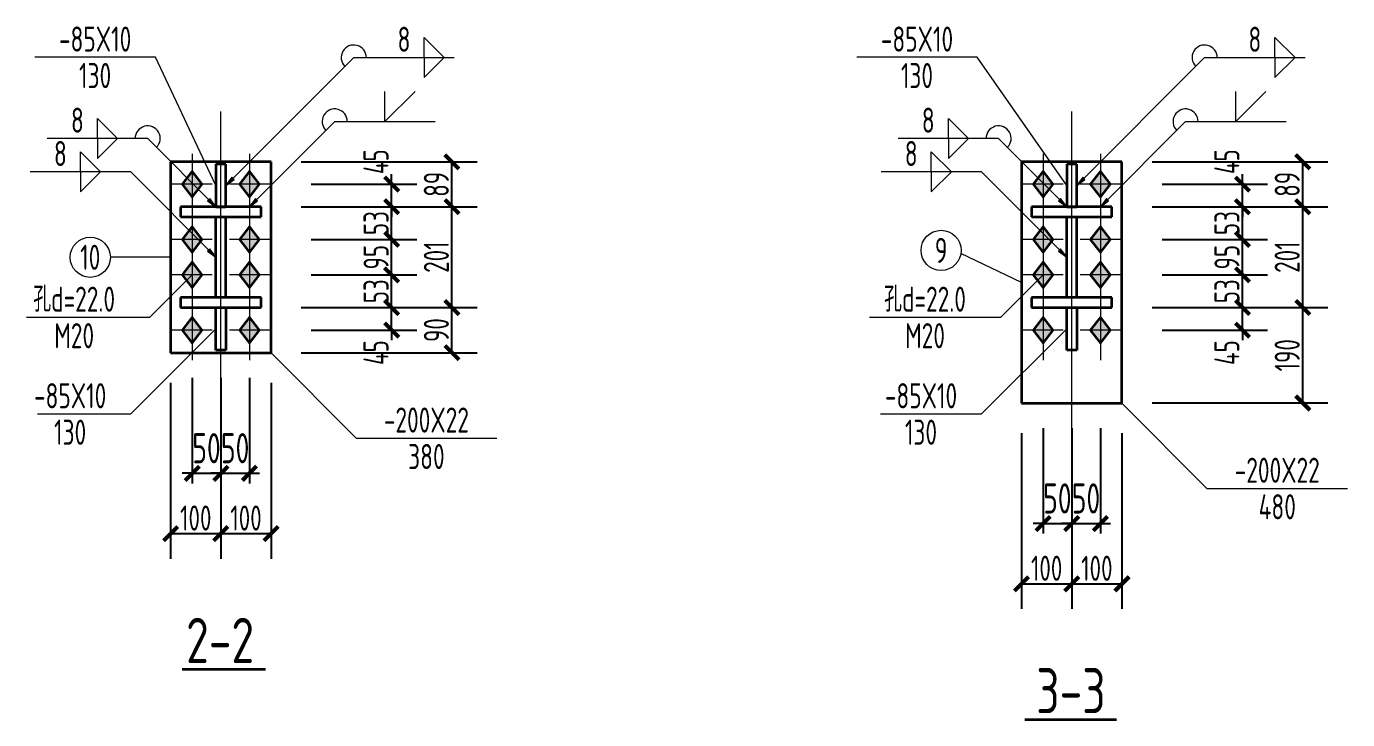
# Model space of a CAD drawing. Extents: x -544850 to 241437, y -10347 to 32059.
# Drawn here: x 116913 to 130065, y 1872 to 8769 of the extents above; entities that cross this region are included whole.
import ezdxf
from ezdxf.enums import TextEntityAlignment as Align

# ---------------------------------------------------------------- set-up
doc = ezdxf.new("R2010")
doc.units = 0
doc.header["$LTSCALE"] = 1000
doc.linetypes.add('线型6', pattern=[8.75, 5, -1.25, 1.25, -1.25])
doc.layers.get('0').update_dxf_attribs({"linetype": 'CONTINUOUS'})
doc.layers.get('Defpoints').update_dxf_attribs({"linetype": 'CONTINUOUS'})
for name, color, linetype, lineweight in [('10', 7, 'CONTINUOUS', 35), ('20', 2, 'CONTINUOUS', 35), ('尺寸标注', 9, 'CONTINUOUS', 18), ('焊缝标注', 9, 'CONTINUOUS', 18), ('编号标注', 9, 'CONTINUOUS', 18), ('螺栓孔标注', 9, 'CONTINUOUS', 18), ('钢板标注', 9, 'CONTINUOUS', 18)]:
    doc.layers.add(name, color=color, linetype=linetype, lineweight=lineweight)
doc.layers.add('DIM', color=3, linetype='CONTINUOUS')
doc.styles.add('PkpmHz', font='Pkpmeng', dxfattribs={"width": 0.7, "bigfont": 'hztxt'})
doc.styles.add('TSSD_Dimension', font='tssdeng.shx', dxfattribs={"width": 0.7, "bigfont": 'hztxt.shx'})
doc.dimstyles.new('Pkpm_1.00', dxfattribs={"dimtxt": 250, "dimasz": 100, "dimexe": 250, "dimexo": 0.0625, "dimgap": 30, "dimtad": 1, "dimdec": 0, "dimrnd": 5, "dimzin": 0, "dimdsep": 46, "dimtxsty": 'PkpmHz', "dimblk1": 'ARCHTICK', "dimblk2": 'ARCHTICK', "dimsah": 1, "dimcen": 0.09, "dimadec": 0, "dimazin": 0, "dimtfac": 1, "dimtdec": 0, "dimtmove": 2, "dimatfit": 1, "dimldrblk": 'ARCHTICK', "dimfxl": 0, "dimtolj": 1, "dimtzin": 0, "dimarcsym": 0})
doc.dimstyles.new('TSSD_50_100', dxfattribs={"dimtxt": 300, "dimasz": 100, "dimexe": 100, "dimexo": 250, "dimgap": 100, "dimtad": 1, "dimdec": 0, "dimlfac": 0.5, "dimzin": 0, "dimdsep": 46, "dimtxsty": 'TSSD_Dimension', "dimblk": 'ARCHTICK', "dimcen": 0, "dimdle": 100, "dimclrt": 7, "dimadec": 0, "dimazin": 0, "dimtfac": 1, "dimtdec": 0, "dimtix": 1, "dimtmove": 2, "dimatfit": 3, "dimldrblk": 'ARCHTICK', "dimfxl": 0, "dimtolj": 1, "dimtzin": 0, "dimarcsym": 0})

# ---------------------------------------------------------------- blocks, each defined once
blk = doc.blocks.new('_ArchTick')
at = {"color": 0, "linetype": 'ByBlock', "const_width": 0.4}
blk.add_lwpolyline([(-0.71, -0.71), (0.71, 0.71)], dxfattribs=at)
blk = doc.blocks.new('*D113')
at = {"layer": 'Defpoints', "color": 0, "linetype": 'Continuous', "transparency": 16777216}
for p in [(119349, 7200), (120549, 7200), (119349, 6975)]:
    blk.add_point(p, dxfattribs=at)
at = {"layer": '尺寸标注', "color": 0, "linetype": 'Continuous', "lineweight": -2, "transparency": 16777216}
for p, q in [((120549, 7200), (120549, 7300)), ((119749, 7200), (120799, 7200)), ((120549, 6975), (120549, 7200)), ((119749, 6975), (120799, 6975)), ((120549, 6975), (120549, 6875))]:
    blk.add_line(p, q, dxfattribs=at)
at = {"layer": '尺寸标注', "color": 0, "linetype": 'Continuous', "lineweight": -2, "transparency": 16777216, "xscale": 100, "yscale": 100, "zscale": 100}
for p, rotation in [((120549, 7200), 270), ((120549, 6975), 90)]:
    blk.add_blockref('_ArchTick', p, dxfattribs=dict(at, rotation=rotation))
at = {"layer": '尺寸标注', "color": 0, "linetype": 'Continuous', "transparency": 16777216, "insert": (120393, 7423), "char_height": 250, "attachment_point": 5, "rotation": 90, "style": 'PkpmHz'}
blk.add_mtext('\\A1;45', dxfattribs=at)
blk = doc.blocks.new('*D114')
at = {"layer": 'Defpoints', "color": 0, "linetype": 'Continuous', "transparency": 16777216}
for p in [(119349, 6975), (120549, 6975), (119349, 6650)]:
    blk.add_point(p, dxfattribs=at)
at = {"layer": '尺寸标注', "color": 0, "linetype": 'Continuous', "lineweight": -2, "transparency": 16777216}
for p, q in [((119749, 6975), (120799, 6975)), ((120549, 6650), (120549, 6975)), ((119749, 6650), (120799, 6650))]:
    blk.add_line(p, q, dxfattribs=at)
at = {"layer": '尺寸标注', "color": 0, "linetype": 'Continuous', "lineweight": -2, "transparency": 16777216, "xscale": 100, "yscale": 100, "zscale": 100}
for p, rotation in [((120549, 6975), 90), ((120549, 6650), 270)]:
    blk.add_blockref('_ArchTick', p, dxfattribs=dict(at, rotation=rotation))
at = {"layer": '尺寸标注', "color": 0, "linetype": 'Continuous', "transparency": 16777216, "insert": (120394, 6812), "char_height": 250, "attachment_point": 5, "rotation": 90, "style": 'PkpmHz'}
blk.add_mtext('\\A1;53', dxfattribs=at)
blk = doc.blocks.new('*D115')
at = {"layer": 'Defpoints', "color": 0, "linetype": 'Continuous', "transparency": 16777216}
for p in [(119349, 5972), (120549, 5972), (119349, 5747)]:
    blk.add_point(p, dxfattribs=at)
at = {"layer": '尺寸标注', "color": 0, "linetype": 'Continuous', "lineweight": -2, "transparency": 16777216}
for p, q in [((120549, 5972), (120549, 6072)), ((119749, 5972), (120799, 5972)), ((120549, 5747), (120549, 5972)), ((119749, 5747), (120799, 5747)), ((120549, 5747), (120549, 5647))]:
    blk.add_line(p, q, dxfattribs=at)
at = {"layer": '尺寸标注', "color": 0, "linetype": 'Continuous', "lineweight": -2, "transparency": 16777216, "xscale": 100, "yscale": 100, "zscale": 100}
for p, rotation in [((120549, 5972), 270), ((120549, 5747), 90)]:
    blk.add_blockref('_ArchTick', p, dxfattribs=dict(at, rotation=rotation))
at = {"layer": '尺寸标注', "color": 0, "linetype": 'Continuous', "transparency": 16777216, "insert": (120393, 5523), "char_height": 250, "attachment_point": 5, "rotation": 90, "style": 'PkpmHz'}
blk.add_mtext('\\A1;45', dxfattribs=at)
blk = doc.blocks.new('*D116')
at = {"layer": 'Defpoints', "color": 0, "linetype": 'Continuous', "transparency": 16777216}
for p in [(119349, 6297), (120549, 6297), (119349, 5972)]:
    blk.add_point(p, dxfattribs=at)
at = {"layer": '尺寸标注', "color": 0, "linetype": 'Continuous', "lineweight": -2, "transparency": 16777216}
for p, q in [((119749, 6297), (120799, 6297)), ((120549, 5972), (120549, 6297)), ((119749, 5972), (120799, 5972))]:
    blk.add_line(p, q, dxfattribs=at)
at = {"layer": '尺寸标注', "color": 0, "linetype": 'Continuous', "lineweight": -2, "transparency": 16777216, "xscale": 100, "yscale": 100, "zscale": 100}
for p, rotation in [((120549, 6297), 90), ((120549, 5972), 270)]:
    blk.add_blockref('_ArchTick', p, dxfattribs=dict(at, rotation=rotation))
at = {"layer": '尺寸标注', "color": 0, "linetype": 'Continuous', "transparency": 16777216, "insert": (120394, 6134), "char_height": 250, "attachment_point": 5, "rotation": 90, "style": 'PkpmHz'}
blk.add_mtext('\\A1;53', dxfattribs=at)
blk = doc.blocks.new('*D117')
at = {"layer": 'Defpoints', "color": 0, "linetype": 'Continuous', "transparency": 16777216}
for p in [(119349, 6650), (120549, 6650), (119349, 6297)]:
    blk.add_point(p, dxfattribs=at)
at = {"layer": '尺寸标注', "color": 0, "linetype": 'Continuous', "lineweight": -2, "transparency": 16777216}
for p, q in [((119749, 6650), (120799, 6650)), ((120549, 6297), (120549, 6650)), ((119749, 6297), (120799, 6297))]:
    blk.add_line(p, q, dxfattribs=at)
at = {"layer": '尺寸标注', "color": 0, "linetype": 'Continuous', "lineweight": -2, "transparency": 16777216, "xscale": 100, "yscale": 100, "zscale": 100}
for p, rotation in [((120549, 6650), 90), ((120549, 6297), 270)]:
    blk.add_blockref('_ArchTick', p, dxfattribs=dict(at, rotation=rotation))
at = {"layer": '尺寸标注', "color": 0, "linetype": 'Continuous', "transparency": 16777216, "insert": (120394, 6473), "char_height": 250, "attachment_point": 5, "rotation": 90, "style": 'PkpmHz'}
blk.add_mtext('\\A1;95', dxfattribs=at)
blk = doc.blocks.new('*D118')
at = {"layer": 'Defpoints', "color": 0, "transparency": 16777216}
for p in [(118564, 5522), (118849, 5522), (118849, 4322)]:
    blk.add_point(p, dxfattribs=at)
at = {"layer": 'DIM', "color": 0, "lineweight": -2, "transparency": 16777216}
for p, q in [((118564, 5272), (118564, 4222)), ((118849, 5272), (118849, 4222)), ((118564, 4322), (118464, 4322)), ((118564, 4322), (118849, 4322)), ((118849, 4322), (118949, 4322))]:
    blk.add_line(p, q, dxfattribs=at)
at = {"layer": 'DIM', "color": 0, "lineweight": -2, "transparency": 16777216, "xscale": 100, "yscale": 100, "zscale": 100}
blk.add_blockref('_ArchTick', (118564, 4322), dxfattribs=at)
at = {"layer": 'DIM', "color": 0, "lineweight": -2, "transparency": 16777216, "xscale": 100, "yscale": 100, "zscale": 100, "rotation": 180}
blk.add_blockref('_ArchTick', (118849, 4322), dxfattribs=at)
at = {"layer": 'DIM', "color": 7, "transparency": 16777216, "insert": (118706, 4572), "char_height": 300, "attachment_point": 5, "style": 'TSSD_Dimension'}
blk.add_mtext('\\A1;50', dxfattribs=at)
blk = doc.blocks.new('*D119')
at = {"layer": 'Defpoints', "color": 0, "transparency": 16777216}
for p in [(118849, 5522), (119134, 5522), (119134, 4322)]:
    blk.add_point(p, dxfattribs=at)
at = {"layer": 'DIM', "color": 0, "lineweight": -2, "transparency": 16777216}
for p, q in [((118849, 5272), (118849, 4222)), ((119134, 5272), (119134, 4222)), ((118849, 4322), (118749, 4322)), ((118849, 4322), (119134, 4322)), ((119134, 4322), (119234, 4322))]:
    blk.add_line(p, q, dxfattribs=at)
at = {"layer": 'DIM', "color": 0, "lineweight": -2, "transparency": 16777216, "xscale": 100, "yscale": 100, "zscale": 100}
blk.add_blockref('_ArchTick', (118849, 4322), dxfattribs=at)
at = {"layer": 'DIM', "color": 0, "lineweight": -2, "transparency": 16777216, "xscale": 100, "yscale": 100, "zscale": 100, "rotation": 180}
blk.add_blockref('_ArchTick', (119134, 4322), dxfattribs=at)
at = {"layer": 'DIM', "color": 7, "transparency": 16777216, "insert": (118991, 4572), "char_height": 300, "attachment_point": 5, "style": 'TSSD_Dimension'}
blk.add_mtext('\\A1;50', dxfattribs=at)
blk = doc.blocks.new('*D120')
at = {"layer": 'Defpoints', "color": 0, "linetype": 'Continuous', "transparency": 16777216}
for p in [(118349, 5522), (118849, 5522), (118849, 3722)]:
    blk.add_point(p, dxfattribs=at)
at = {"layer": '尺寸标注', "color": 0, "linetype": 'Continuous', "lineweight": -2, "transparency": 16777216}
for p, q in [((118349, 5222), (118349, 3472)), ((118849, 5222), (118849, 3472)), ((118349, 3722), (118849, 3722))]:
    blk.add_line(p, q, dxfattribs=at)
at = {"layer": '尺寸标注', "color": 0, "linetype": 'Continuous', "lineweight": -2, "transparency": 16777216, "xscale": 100, "yscale": 100, "zscale": 100, "rotation": 180}
blk.add_blockref('_ArchTick', (118349, 3722), dxfattribs=at)
at = {"layer": '尺寸标注', "color": 0, "linetype": 'Continuous', "lineweight": -2, "transparency": 16777216, "xscale": 100, "yscale": 100, "zscale": 100}
blk.add_blockref('_ArchTick', (118849, 3722), dxfattribs=at)
at = {"layer": '尺寸标注', "color": 0, "linetype": 'Continuous', "transparency": 16777216, "insert": (118599, 3877), "char_height": 250, "attachment_point": 5, "style": 'PkpmHz'}
blk.add_mtext('\\A1;100', dxfattribs=at)
blk = doc.blocks.new('*D121')
at = {"layer": 'Defpoints', "color": 0, "linetype": 'Continuous', "transparency": 16777216}
for p in [(118849, 5522), (119349, 5522), (119349, 3722)]:
    blk.add_point(p, dxfattribs=at)
at = {"layer": '尺寸标注', "color": 0, "linetype": 'Continuous', "lineweight": -2, "transparency": 16777216}
for p, q in [((118849, 5222), (118849, 3472)), ((119349, 5222), (119349, 3472)), ((118849, 3722), (119349, 3722))]:
    blk.add_line(p, q, dxfattribs=at)
at = {"layer": '尺寸标注', "color": 0, "linetype": 'Continuous', "lineweight": -2, "transparency": 16777216, "xscale": 100, "yscale": 100, "zscale": 100, "rotation": 180}
blk.add_blockref('_ArchTick', (118849, 3722), dxfattribs=at)
at = {"layer": '尺寸标注', "color": 0, "linetype": 'Continuous', "lineweight": -2, "transparency": 16777216, "xscale": 100, "yscale": 100, "zscale": 100}
blk.add_blockref('_ArchTick', (119349, 3722), dxfattribs=at)
at = {"layer": '尺寸标注', "color": 0, "linetype": 'Continuous', "transparency": 16777216, "insert": (119099, 3877), "char_height": 250, "attachment_point": 5, "style": 'PkpmHz'}
blk.add_mtext('\\A1;100', dxfattribs=at)
blk = doc.blocks.new('*D122')
at = {"layer": 'Defpoints', "color": 0, "linetype": 'Continuous', "transparency": 16777216}
for p in [(119349, 5972), (121149, 5972), (119349, 5522)]:
    blk.add_point(p, dxfattribs=at)
at = {"layer": '尺寸标注', "color": 0, "linetype": 'Continuous', "lineweight": -2, "transparency": 16777216}
for p, q in [((119649, 5972), (121399, 5972)), ((121149, 5522), (121149, 5972)), ((119649, 5522), (121399, 5522))]:
    blk.add_line(p, q, dxfattribs=at)
at = {"layer": '尺寸标注', "color": 0, "linetype": 'Continuous', "lineweight": -2, "transparency": 16777216, "xscale": 100, "yscale": 100, "zscale": 100}
for p, rotation in [((121149, 5972), 90), ((121149, 5522), 270)]:
    blk.add_blockref('_ArchTick', p, dxfattribs=dict(at, rotation=rotation))
at = {"layer": '尺寸标注', "color": 0, "linetype": 'Continuous', "transparency": 16777216, "insert": (120994, 5747), "char_height": 250, "attachment_point": 5, "rotation": 90, "style": 'PkpmHz'}
blk.add_mtext('\\A1;90', dxfattribs=at)
blk = doc.blocks.new('*D123')
at = {"layer": 'Defpoints', "color": 0, "linetype": 'Continuous', "transparency": 16777216}
for p in [(119349, 6975), (121149, 6975), (119349, 5972)]:
    blk.add_point(p, dxfattribs=at)
at = {"layer": '尺寸标注', "color": 0, "linetype": 'Continuous', "lineweight": -2, "transparency": 16777216}
for p, q in [((119649, 6975), (121399, 6975)), ((121149, 5972), (121149, 6975)), ((119649, 5972), (121399, 5972))]:
    blk.add_line(p, q, dxfattribs=at)
at = {"layer": '尺寸标注', "color": 0, "linetype": 'Continuous', "lineweight": -2, "transparency": 16777216, "xscale": 100, "yscale": 100, "zscale": 100}
for p, rotation in [((121149, 6975), 90), ((121149, 5972), 270)]:
    blk.add_blockref('_ArchTick', p, dxfattribs=dict(at, rotation=rotation))
at = {"layer": '尺寸标注', "color": 0, "linetype": 'Continuous', "transparency": 16777216, "insert": (120994, 6473), "char_height": 250, "attachment_point": 5, "rotation": 90, "style": 'PkpmHz'}
blk.add_mtext('\\A1;201', dxfattribs=at)
blk = doc.blocks.new('*D124')
at = {"layer": 'Defpoints', "color": 0, "linetype": 'Continuous', "transparency": 16777216}
for p in [(119349, 7422), (121149, 7422), (119349, 6975)]:
    blk.add_point(p, dxfattribs=at)
at = {"layer": '尺寸标注', "color": 0, "linetype": 'Continuous', "lineweight": -2, "transparency": 16777216}
for p, q in [((119649, 7422), (121399, 7422)), ((121149, 6975), (121149, 7422)), ((119649, 6975), (121399, 6975))]:
    blk.add_line(p, q, dxfattribs=at)
at = {"layer": '尺寸标注', "color": 0, "linetype": 'Continuous', "lineweight": -2, "transparency": 16777216, "xscale": 100, "yscale": 100, "zscale": 100}
for p, rotation in [((121149, 7422), 90), ((121149, 6975), 270)]:
    blk.add_blockref('_ArchTick', p, dxfattribs=dict(at, rotation=rotation))
at = {"layer": '尺寸标注', "color": 0, "linetype": 'Continuous', "transparency": 16777216, "insert": (120994, 7198), "char_height": 250, "attachment_point": 5, "rotation": 90, "style": 'PkpmHz'}
blk.add_mtext('\\A1;89', dxfattribs=at)
blk = doc.blocks.new('*D125')
at = {"layer": 'Defpoints', "color": 0, "linetype": 'Continuous', "transparency": 16777216}
for p in [(127819, 7200), (129019, 7200), (127819, 6975)]:
    blk.add_point(p, dxfattribs=at)
at = {"layer": '尺寸标注', "color": 0, "linetype": 'Continuous', "lineweight": -2, "transparency": 16777216}
for p, q in [((129019, 7200), (129019, 7300)), ((128219, 7200), (129269, 7200)), ((129019, 6975), (129019, 7200)), ((128219, 6975), (129269, 6975)), ((129019, 6975), (129019, 6875))]:
    blk.add_line(p, q, dxfattribs=at)
at = {"layer": '尺寸标注', "color": 0, "linetype": 'Continuous', "lineweight": -2, "transparency": 16777216, "xscale": 100, "yscale": 100, "zscale": 100}
for p, rotation in [((129019, 7200), 270), ((129019, 6975), 90)]:
    blk.add_blockref('_ArchTick', p, dxfattribs=dict(at, rotation=rotation))
at = {"layer": '尺寸标注', "color": 0, "linetype": 'Continuous', "transparency": 16777216, "insert": (128863, 7423), "char_height": 250, "attachment_point": 5, "rotation": 90, "style": 'PkpmHz'}
blk.add_mtext('\\A1;45', dxfattribs=at)
blk = doc.blocks.new('*D126')
at = {"layer": 'Defpoints', "color": 0, "linetype": 'Continuous', "transparency": 16777216}
for p in [(127819, 6975), (129019, 6975), (127819, 6650)]:
    blk.add_point(p, dxfattribs=at)
at = {"layer": '尺寸标注', "color": 0, "linetype": 'Continuous', "lineweight": -2, "transparency": 16777216}
for p, q in [((128219, 6975), (129269, 6975)), ((129019, 6650), (129019, 6975)), ((128219, 6650), (129269, 6650))]:
    blk.add_line(p, q, dxfattribs=at)
at = {"layer": '尺寸标注', "color": 0, "linetype": 'Continuous', "lineweight": -2, "transparency": 16777216, "xscale": 100, "yscale": 100, "zscale": 100}
for p, rotation in [((129019, 6975), 90), ((129019, 6650), 270)]:
    blk.add_blockref('_ArchTick', p, dxfattribs=dict(at, rotation=rotation))
at = {"layer": '尺寸标注', "color": 0, "linetype": 'Continuous', "transparency": 16777216, "insert": (128864, 6812), "char_height": 250, "attachment_point": 5, "rotation": 90, "style": 'PkpmHz'}
blk.add_mtext('\\A1;53', dxfattribs=at)
blk = doc.blocks.new('*D127')
at = {"layer": 'Defpoints', "color": 0, "linetype": 'Continuous', "transparency": 16777216}
for p in [(127819, 5972), (129019, 5972), (127819, 5747)]:
    blk.add_point(p, dxfattribs=at)
at = {"layer": '尺寸标注', "color": 0, "linetype": 'Continuous', "lineweight": -2, "transparency": 16777216}
for p, q in [((129019, 5972), (129019, 6072)), ((128219, 5972), (129269, 5972)), ((129019, 5747), (129019, 5972)), ((128219, 5747), (129269, 5747)), ((129019, 5747), (129019, 5647))]:
    blk.add_line(p, q, dxfattribs=at)
at = {"layer": '尺寸标注', "color": 0, "linetype": 'Continuous', "lineweight": -2, "transparency": 16777216, "xscale": 100, "yscale": 100, "zscale": 100}
for p, rotation in [((129019, 5972), 270), ((129019, 5747), 90)]:
    blk.add_blockref('_ArchTick', p, dxfattribs=dict(at, rotation=rotation))
at = {"layer": '尺寸标注', "color": 0, "linetype": 'Continuous', "transparency": 16777216, "insert": (128863, 5523), "char_height": 250, "attachment_point": 5, "rotation": 90, "style": 'PkpmHz'}
blk.add_mtext('\\A1;45', dxfattribs=at)
blk = doc.blocks.new('*D128')
at = {"layer": 'Defpoints', "color": 0, "linetype": 'Continuous', "transparency": 16777216}
for p in [(127819, 6297), (129019, 6297), (127819, 5972)]:
    blk.add_point(p, dxfattribs=at)
at = {"layer": '尺寸标注', "color": 0, "linetype": 'Continuous', "lineweight": -2, "transparency": 16777216}
for p, q in [((128219, 6297), (129269, 6297)), ((129019, 5972), (129019, 6297)), ((128219, 5972), (129269, 5972))]:
    blk.add_line(p, q, dxfattribs=at)
at = {"layer": '尺寸标注', "color": 0, "linetype": 'Continuous', "lineweight": -2, "transparency": 16777216, "xscale": 100, "yscale": 100, "zscale": 100}
for p, rotation in [((129019, 6297), 90), ((129019, 5972), 270)]:
    blk.add_blockref('_ArchTick', p, dxfattribs=dict(at, rotation=rotation))
at = {"layer": '尺寸标注', "color": 0, "linetype": 'Continuous', "transparency": 16777216, "insert": (128864, 6134), "char_height": 250, "attachment_point": 5, "rotation": 90, "style": 'PkpmHz'}
blk.add_mtext('\\A1;53', dxfattribs=at)
blk = doc.blocks.new('*D129')
at = {"layer": 'Defpoints', "color": 0, "linetype": 'Continuous', "transparency": 16777216}
for p in [(127819, 6650), (129019, 6650), (127819, 6297)]:
    blk.add_point(p, dxfattribs=at)
at = {"layer": '尺寸标注', "color": 0, "linetype": 'Continuous', "lineweight": -2, "transparency": 16777216}
for p, q in [((128219, 6650), (129269, 6650)), ((129019, 6297), (129019, 6650)), ((128219, 6297), (129269, 6297))]:
    blk.add_line(p, q, dxfattribs=at)
at = {"layer": '尺寸标注', "color": 0, "linetype": 'Continuous', "lineweight": -2, "transparency": 16777216, "xscale": 100, "yscale": 100, "zscale": 100}
for p, rotation in [((129019, 6650), 90), ((129019, 6297), 270)]:
    blk.add_blockref('_ArchTick', p, dxfattribs=dict(at, rotation=rotation))
at = {"layer": '尺寸标注', "color": 0, "linetype": 'Continuous', "transparency": 16777216, "insert": (128864, 6473), "char_height": 250, "attachment_point": 5, "rotation": 90, "style": 'PkpmHz'}
blk.add_mtext('\\A1;95', dxfattribs=at)
blk = doc.blocks.new('*D130')
at = {"layer": 'Defpoints', "color": 0, "transparency": 16777216}
for p in [(127034, 5022), (127319, 5022), (127319, 3822)]:
    blk.add_point(p, dxfattribs=at)
at = {"layer": 'DIM', "color": 0, "lineweight": -2, "transparency": 16777216}
for p, q in [((127034, 4772), (127034, 3722)), ((127319, 4772), (127319, 3722)), ((127034, 3822), (126934, 3822)), ((127034, 3822), (127319, 3822)), ((127319, 3822), (127419, 3822))]:
    blk.add_line(p, q, dxfattribs=at)
at = {"layer": 'DIM', "color": 0, "lineweight": -2, "transparency": 16777216, "xscale": 100, "yscale": 100, "zscale": 100}
blk.add_blockref('_ArchTick', (127034, 3822), dxfattribs=at)
at = {"layer": 'DIM', "color": 0, "lineweight": -2, "transparency": 16777216, "xscale": 100, "yscale": 100, "zscale": 100, "rotation": 180}
blk.add_blockref('_ArchTick', (127319, 3822), dxfattribs=at)
at = {"layer": 'DIM', "color": 7, "transparency": 16777216, "insert": (127176, 4072), "char_height": 300, "attachment_point": 5, "style": 'TSSD_Dimension'}
blk.add_mtext('\\A1;50', dxfattribs=at)
blk = doc.blocks.new('*D131')
at = {"layer": 'Defpoints', "color": 0, "transparency": 16777216}
for p in [(127319, 5022), (127604, 5022), (127604, 3822)]:
    blk.add_point(p, dxfattribs=at)
at = {"layer": 'DIM', "color": 0, "lineweight": -2, "transparency": 16777216}
for p, q in [((127319, 4772), (127319, 3722)), ((127604, 4772), (127604, 3722)), ((127319, 3822), (127219, 3822)), ((127319, 3822), (127604, 3822)), ((127604, 3822), (127704, 3822))]:
    blk.add_line(p, q, dxfattribs=at)
at = {"layer": 'DIM', "color": 0, "lineweight": -2, "transparency": 16777216, "xscale": 100, "yscale": 100, "zscale": 100}
blk.add_blockref('_ArchTick', (127319, 3822), dxfattribs=at)
at = {"layer": 'DIM', "color": 0, "lineweight": -2, "transparency": 16777216, "xscale": 100, "yscale": 100, "zscale": 100, "rotation": 180}
blk.add_blockref('_ArchTick', (127604, 3822), dxfattribs=at)
at = {"layer": 'DIM', "color": 7, "transparency": 16777216, "insert": (127461, 4072), "char_height": 300, "attachment_point": 5, "style": 'TSSD_Dimension'}
blk.add_mtext('\\A1;50', dxfattribs=at)
blk = doc.blocks.new('*D132')
at = {"layer": 'Defpoints', "color": 0, "linetype": 'Continuous', "transparency": 16777216}
for p in [(126819, 5022), (127319, 5022), (127319, 3222)]:
    blk.add_point(p, dxfattribs=at)
at = {"layer": '尺寸标注', "color": 0, "linetype": 'Continuous', "lineweight": -2, "transparency": 16777216}
for p, q in [((126819, 4722), (126819, 2972)), ((127319, 4722), (127319, 2972)), ((126819, 3222), (127319, 3222))]:
    blk.add_line(p, q, dxfattribs=at)
at = {"layer": '尺寸标注', "color": 0, "linetype": 'Continuous', "lineweight": -2, "transparency": 16777216, "xscale": 100, "yscale": 100, "zscale": 100, "rotation": 180}
blk.add_blockref('_ArchTick', (126819, 3222), dxfattribs=at)
at = {"layer": '尺寸标注', "color": 0, "linetype": 'Continuous', "lineweight": -2, "transparency": 16777216, "xscale": 100, "yscale": 100, "zscale": 100}
blk.add_blockref('_ArchTick', (127319, 3222), dxfattribs=at)
at = {"layer": '尺寸标注', "color": 0, "linetype": 'Continuous', "transparency": 16777216, "insert": (127069, 3377), "char_height": 250, "attachment_point": 5, "style": 'PkpmHz'}
blk.add_mtext('\\A1;100', dxfattribs=at)
blk = doc.blocks.new('*D133')
at = {"layer": 'Defpoints', "color": 0, "linetype": 'Continuous', "transparency": 16777216}
for p in [(127319, 5022), (127819, 5022), (127819, 3222)]:
    blk.add_point(p, dxfattribs=at)
at = {"layer": '尺寸标注', "color": 0, "linetype": 'Continuous', "lineweight": -2, "transparency": 16777216}
for p, q in [((127319, 4722), (127319, 2972)), ((127819, 4722), (127819, 2972)), ((127319, 3222), (127819, 3222))]:
    blk.add_line(p, q, dxfattribs=at)
at = {"layer": '尺寸标注', "color": 0, "linetype": 'Continuous', "lineweight": -2, "transparency": 16777216, "xscale": 100, "yscale": 100, "zscale": 100, "rotation": 180}
blk.add_blockref('_ArchTick', (127319, 3222), dxfattribs=at)
at = {"layer": '尺寸标注', "color": 0, "linetype": 'Continuous', "lineweight": -2, "transparency": 16777216, "xscale": 100, "yscale": 100, "zscale": 100}
blk.add_blockref('_ArchTick', (127819, 3222), dxfattribs=at)
at = {"layer": '尺寸标注', "color": 0, "linetype": 'Continuous', "transparency": 16777216, "insert": (127569, 3377), "char_height": 250, "attachment_point": 5, "style": 'PkpmHz'}
blk.add_mtext('\\A1;100', dxfattribs=at)
blk = doc.blocks.new('*D134')
at = {"layer": 'Defpoints', "color": 0, "linetype": 'Continuous', "transparency": 16777216}
for p in [(127819, 5972), (129619, 5972), (127819, 5022)]:
    blk.add_point(p, dxfattribs=at)
at = {"layer": '尺寸标注', "color": 0, "linetype": 'Continuous', "lineweight": -2, "transparency": 16777216}
for p, q in [((128119, 5972), (129869, 5972)), ((129619, 5022), (129619, 5972)), ((128119, 5022), (129869, 5022))]:
    blk.add_line(p, q, dxfattribs=at)
at = {"layer": '尺寸标注', "color": 0, "linetype": 'Continuous', "lineweight": -2, "transparency": 16777216, "xscale": 100, "yscale": 100, "zscale": 100}
for p, rotation in [((129619, 5972), 90), ((129619, 5022), 270)]:
    blk.add_blockref('_ArchTick', p, dxfattribs=dict(at, rotation=rotation))
at = {"layer": '尺寸标注', "color": 0, "linetype": 'Continuous', "transparency": 16777216, "insert": (129464, 5497), "char_height": 250, "attachment_point": 5, "rotation": 90, "style": 'PkpmHz'}
blk.add_mtext('\\A1;190', dxfattribs=at)
blk = doc.blocks.new('*D135')
at = {"layer": 'Defpoints', "color": 0, "linetype": 'Continuous', "transparency": 16777216}
for p in [(127819, 6975), (129619, 6975), (127819, 5972)]:
    blk.add_point(p, dxfattribs=at)
at = {"layer": '尺寸标注', "color": 0, "linetype": 'Continuous', "lineweight": -2, "transparency": 16777216}
for p, q in [((128119, 6975), (129869, 6975)), ((129619, 5972), (129619, 6975)), ((128119, 5972), (129869, 5972))]:
    blk.add_line(p, q, dxfattribs=at)
at = {"layer": '尺寸标注', "color": 0, "linetype": 'Continuous', "lineweight": -2, "transparency": 16777216, "xscale": 100, "yscale": 100, "zscale": 100}
for p, rotation in [((129619, 6975), 90), ((129619, 5972), 270)]:
    blk.add_blockref('_ArchTick', p, dxfattribs=dict(at, rotation=rotation))
at = {"layer": '尺寸标注', "color": 0, "linetype": 'Continuous', "transparency": 16777216, "insert": (129464, 6473), "char_height": 250, "attachment_point": 5, "rotation": 90, "style": 'PkpmHz'}
blk.add_mtext('\\A1;201', dxfattribs=at)
blk = doc.blocks.new('*D136')
at = {"layer": 'Defpoints', "color": 0, "linetype": 'Continuous', "transparency": 16777216}
for p in [(127819, 7422), (129619, 7422), (127819, 6975)]:
    blk.add_point(p, dxfattribs=at)
at = {"layer": '尺寸标注', "color": 0, "linetype": 'Continuous', "lineweight": -2, "transparency": 16777216}
for p, q in [((128119, 7422), (129869, 7422)), ((129619, 6975), (129619, 7422)), ((128119, 6975), (129869, 6975))]:
    blk.add_line(p, q, dxfattribs=at)
at = {"layer": '尺寸标注', "color": 0, "linetype": 'Continuous', "lineweight": -2, "transparency": 16777216, "xscale": 100, "yscale": 100, "zscale": 100}
for p, rotation in [((129619, 7422), 90), ((129619, 6975), 270)]:
    blk.add_blockref('_ArchTick', p, dxfattribs=dict(at, rotation=rotation))
at = {"layer": '尺寸标注', "color": 0, "linetype": 'Continuous', "transparency": 16777216, "insert": (129464, 7198), "char_height": 250, "attachment_point": 5, "rotation": 90, "style": 'PkpmHz'}
blk.add_mtext('\\A1;89', dxfattribs=at)

msp = doc.modelspace()

# ---------------------------------------------------------------- hatches: boundary and pattern name
at = {"layer": '10'}
for points in [[(118563.7, 7329.7), (118463.7, 7199.7), (118563.7, 7069.7), (118663.7, 7199.7)], [(119133.7, 7329.7), (119033.7, 7199.7), (119133.7, 7069.7), (119233.7, 7199.7)], [(127033.6, 7329.7), (126933.6, 7199.7), (127033.6, 7069.7), (127133.6, 7199.7)], [(127603.6, 7329.7), (127503.6, 7199.7), (127603.6, 7069.7), (127703.6, 7199.7)], [(118563.7, 6779.7), (118463.7, 6649.7), (118563.7, 6519.7), (118663.7, 6649.7)], [(119133.7, 6779.7), (119033.7, 6649.7), (119133.7, 6519.7), (119233.7, 6649.7)], [(127033.6, 6779.7), (126933.6, 6649.7), (127033.6, 6519.7), (127133.6, 6649.7)], [(127603.6, 6779.7), (127503.6, 6649.7), (127603.6, 6519.7), (127703.6, 6649.7)], [(118563.7, 6426.5), (118463.7, 6296.5), (118563.7, 6166.5), (118663.7, 6296.5)], [(119133.7, 6426.5), (119033.7, 6296.5), (119133.7, 6166.5), (119233.7, 6296.5)], [(127033.6, 6426.5), (126933.6, 6296.5), (127033.6, 6166.5), (127133.6, 6296.5)], [(127603.6, 6426.5), (127503.6, 6296.5), (127603.6, 6166.5), (127703.6, 6296.5)], [(118563.7, 5876.5), (118463.7, 5746.5), (118563.7, 5616.5), (118663.7, 5746.5)], [(119133.7, 5876.5), (119033.7, 5746.5), (119133.7, 5616.5), (119233.7, 5746.5)], [(127033.6, 5876.5), (126933.6, 5746.5), (127033.6, 5616.5), (127133.6, 5746.5)], [(127603.6, 5876.5), (127503.6, 5746.5), (127603.6, 5616.5), (127703.6, 5746.5)]]:
    msp.add_hatch(color=1, dxfattribs=at).paths.add_polyline_path(points)
at = {"layer": '焊缝标注'}
for points in [[(118898.7, 7187.2), (118980.1, 7247.3), (118958.9, 7268.5)], [(127368.6, 7187.2), (127449.9, 7247.3), (127428.7, 7268.5)], [(118798.7, 6974.7), (118738.7, 7056.1), (118717.5, 7034.9)], [(119133.7, 6974.7), (119215.1, 7034.8), (119193.9, 7056)], [(127268.6, 6974.7), (127208.6, 7056.1), (127187.3, 7034.9)], [(127603.6, 6974.7), (127684.9, 7034.8), (127663.7, 7056)], [(118798.7, 6473.1), (118738.7, 6554.5), (118717.5, 6533.3)], [(127268.6, 6473.1), (127208.6, 6554.5), (127187.3, 6533.3)]]:
    msp.add_hatch(color=256, dxfattribs=at).paths.add_polyline_path(points)

# ---------------------------------------------------------------- linework, layer by layer
at = {"layer": '10', "linetype": '线型6', "lineweight": 18, "ltscale": 100}
for p, q in [((118848.7, 5021.5), (118848.7, 7921.5)), ((127318.6, 4521.5), (127318.6, 7921.5))]:
    msp.add_line(p, q, dxfattribs=at)
at = {"layer": '10', "color": 9, "lineweight": 18, "ltscale": 100}
for p, q in [((118563.7, 7499.7), (118563.7, 6899.7)), ((119133.7, 7499.7), (119133.7, 6899.7)), ((127033.6, 7499.7), (127033.6, 6899.7)), ((127603.6, 7499.7), (127603.6, 6899.7)), ((118763.7, 7199.7), (118363.7, 7199.7)), ((119333.7, 7199.7), (118933.7, 7199.7)), ((127233.6, 7199.7), (126833.6, 7199.7)), ((127803.6, 7199.7), (127403.6, 7199.7)), ((118563.7, 6949.7), (118563.7, 6349.7)), ((119133.7, 6949.7), (119133.7, 6349.7)), ((127033.6, 6949.7), (127033.6, 6349.7)), ((127603.6, 6949.7), (127603.6, 6349.7)), ((118763.7, 6649.7), (118363.7, 6649.7)), ((118563.7, 6596.5), (118563.7, 5996.5)), ((119333.7, 6649.7), (118933.7, 6649.7)), ((119133.7, 6596.5), (119133.7, 5996.5)), ((127233.6, 6649.7), (126833.6, 6649.7)), ((127033.6, 6596.5), (127033.6, 5996.5)), ((127803.6, 6649.7), (127403.6, 6649.7)), ((127603.6, 6596.5), (127603.6, 5996.5)), ((118763.7, 6296.5), (118363.7, 6296.5)), ((119333.7, 6296.5), (118933.7, 6296.5)), ((127233.6, 6296.5), (126833.6, 6296.5)), ((127803.6, 6296.5), (127403.6, 6296.5)), ((118563.7, 6046.5), (118563.7, 5446.5)), ((119133.7, 6046.5), (119133.7, 5446.5)), ((127033.6, 6046.5), (127033.6, 5446.5)), ((127603.6, 6046.5), (127603.6, 5446.5)), ((118763.7, 5746.5), (118363.7, 5746.5)), ((119333.7, 5746.5), (118933.7, 5746.5)), ((127233.6, 5746.5), (126833.6, 5746.5)), ((127803.6, 5746.5), (127403.6, 5746.5))]:
    msp.add_line(p, q, dxfattribs=at)
at = {"layer": '10', "color": 3, "ltscale": 100}
for p, q in [((119248.7, 6974.7), (118448.7, 6974.7)), ((118448.7, 6974.7), (118448.7, 6874.7)), ((119248.7, 6874.7), (119248.7, 6974.7)), ((127718.6, 6974.7), (126918.6, 6974.7)), ((126918.6, 6974.7), (126918.6, 6874.7)), ((127718.6, 6874.7), (127718.6, 6974.7)), ((118448.7, 6874.7), (119248.7, 6874.7)), ((118798.7, 6071.5), (118798.7, 6874.7)), ((118898.7, 6071.5), (118898.7, 6874.7)), ((126918.6, 6874.7), (127718.6, 6874.7)), ((127268.6, 6071.5), (127268.6, 6874.7)), ((127368.6, 6071.5), (127368.6, 6874.7)), ((119248.7, 6071.5), (118448.7, 6071.5)), ((118448.7, 6071.5), (118448.7, 5971.5)), ((119248.7, 5971.5), (119248.7, 6071.5)), ((127718.6, 6071.5), (126918.6, 6071.5)), ((126918.6, 6071.5), (126918.6, 5971.5)), ((127718.6, 5971.5), (127718.6, 6071.5)), ((118448.7, 5971.5), (119248.7, 5971.5)), ((126918.6, 5971.5), (127718.6, 5971.5))]:
    msp.add_line(p, q, dxfattribs=at)
at = {"layer": '10', "ltscale": 100}
for p, q in [((118463.2, 2371.5), (119294.8, 2371.5)), ((126852.1, 1871.5), (127764.6, 1871.5))]:
    msp.add_line(p, q, dxfattribs=at)
at = {"layer": '10', "color": 1, "linetype": 'Continuous'}
for points in [[(118563.7, 7329.7), (118463.7, 7199.7), (118563.7, 7069.7), (118663.7, 7199.7)], [(119133.7, 7329.7), (119033.7, 7199.7), (119133.7, 7069.7), (119233.7, 7199.7)], [(127033.6, 7329.7), (126933.6, 7199.7), (127033.6, 7069.7), (127133.6, 7199.7)], [(127603.6, 7329.7), (127503.6, 7199.7), (127603.6, 7069.7), (127703.6, 7199.7)], [(118563.7, 6779.7), (118463.7, 6649.7), (118563.7, 6519.7), (118663.7, 6649.7)], [(119133.7, 6779.7), (119033.7, 6649.7), (119133.7, 6519.7), (119233.7, 6649.7)], [(127033.6, 6779.7), (126933.6, 6649.7), (127033.6, 6519.7), (127133.6, 6649.7)], [(127603.6, 6779.7), (127503.6, 6649.7), (127603.6, 6519.7), (127703.6, 6649.7)], [(118563.7, 6426.5), (118463.7, 6296.5), (118563.7, 6166.5), (118663.7, 6296.5)], [(119133.7, 6426.5), (119033.7, 6296.5), (119133.7, 6166.5), (119233.7, 6296.5)], [(127033.6, 6426.5), (126933.6, 6296.5), (127033.6, 6166.5), (127133.6, 6296.5)], [(127603.6, 6426.5), (127503.6, 6296.5), (127603.6, 6166.5), (127703.6, 6296.5)], [(118563.7, 5876.5), (118463.7, 5746.5), (118563.7, 5616.5), (118663.7, 5746.5)], [(119133.7, 5876.5), (119033.7, 5746.5), (119133.7, 5616.5), (119233.7, 5746.5)], [(127033.6, 5876.5), (126933.6, 5746.5), (127033.6, 5616.5), (127133.6, 5746.5)], [(127603.6, 5876.5), (127503.6, 5746.5), (127603.6, 5616.5), (127703.6, 5746.5)]]:
    msp.add_lwpolyline(points, close=True, dxfattribs=at)
at = {"layer": '20', "ltscale": 100}
for p, q in [((119348.7, 7421.5), (118348.7, 7421.5)), ((118348.7, 7421.5), (118348.7, 5521.5)), ((118898.7, 7399.7), (118798.7, 7399.7)), ((118798.7, 7399.7), (118798.7, 6974.7)), ((118898.7, 6974.7), (118898.7, 7399.7)), ((119348.7, 5521.5), (119348.7, 7421.5)), ((127818.6, 7421.5), (126818.6, 7421.5)), ((126818.6, 7421.5), (126818.6, 5021.5)), ((127368.6, 7399.7), (127268.6, 7399.7)), ((127268.6, 7399.7), (127268.6, 6974.7)), ((127368.6, 6974.7), (127368.6, 7399.7)), ((127818.6, 5021.5), (127818.6, 7421.5)), ((118798.7, 6974.7), (118898.7, 6974.7)), ((127268.6, 6974.7), (127368.6, 6974.7)), ((118798.7, 5971.5), (118898.7, 5971.5)), ((118798.7, 5546.5), (118798.7, 5971.5)), ((118898.7, 5971.5), (118898.7, 5546.5)), ((127268.6, 5971.5), (127368.6, 5971.5)), ((127268.6, 5546.5), (127268.6, 5971.5)), ((127368.6, 5971.5), (127368.6, 5546.5)), ((118898.7, 5546.5), (118798.7, 5546.5)), ((127368.6, 5546.5), (127268.6, 5546.5)), ((118348.7, 5521.5), (119348.7, 5521.5)), ((126818.6, 5021.5), (127818.6, 5021.5))]:
    msp.add_line(p, q, dxfattribs=at)
at = {"layer": '焊缝标注', "ltscale": 100}
for p, q in [((120872, 8659.5), (121072, 8459.5)), ((120872, 8459.5), (120872, 8659.5)), ((129341.9, 8659.5), (129541.9, 8459.5)), ((129341.9, 8459.5), (129341.9, 8659.5)), ((118898.7, 7187.2), (120172, 8459.5)), ((120172, 8459.5), (121172, 8459.5)), ((120872, 8259.5), (121072, 8459.5)), ((120872, 8459.5), (120872, 8259.5)), ((127368.6, 7187.2), (128641.9, 8459.5)), ((128641.9, 8459.5), (129641.9, 8459.5)), ((129341.9, 8259.5), (129541.9, 8459.5)), ((129341.9, 8459.5), (129341.9, 8259.5)), ((120482.6, 7822.9), (120482.6, 8122.9)), ((120482.6, 7822.9), (120782.6, 8122.9)), ((128952.4, 7822.9), (128952.4, 8122.9)), ((128952.4, 7822.9), (129252.4, 8122.9)), ((117820.7, 7654.4), (117620.7, 7854.4)), ((117620.7, 7654.4), (117620.7, 7854.4)), ((119133.7, 6974.7), (119982.6, 7822.9)), ((119982.6, 7822.9), (120982.6, 7822.9)), ((126290.6, 7654.4), (126090.6, 7854.4)), ((126090.6, 7654.4), (126090.6, 7854.4)), ((127603.6, 6974.7), (128452.4, 7822.9)), ((128452.4, 7822.9), (129452.4, 7822.9)), ((118120.7, 7654.4), (117120.7, 7654.4)), ((117820.7, 7654.4), (117620.7, 7454.4)), ((117620.7, 7654.4), (117620.7, 7454.4)), ((118798.7, 6974.7), (118120.7, 7654.4)), ((126590.6, 7654.4), (125590.6, 7654.4)), ((126290.6, 7654.4), (126090.6, 7454.4)), ((126090.6, 7654.4), (126090.6, 7454.4)), ((127268.6, 6974.7), (126590.6, 7654.4)), ((117651.2, 7322.7), (117451.2, 7522.7)), ((117451.2, 7322.7), (117451.2, 7522.7)), ((126121.1, 7322.7), (125921.1, 7522.7)), ((125921.1, 7322.7), (125921.1, 7522.7)), ((117951.2, 7322.7), (116951.2, 7322.7)), ((117651.2, 7322.7), (117451.2, 7122.7)), ((117451.2, 7322.7), (117451.2, 7122.7)), ((118798.7, 6473.1), (117951.2, 7322.7)), ((126421.1, 7322.7), (125421.1, 7322.7)), ((126121.1, 7322.7), (125921.1, 7122.7)), ((125921.1, 7322.7), (125921.1, 7122.7)), ((127268.6, 6473.1), (126421.1, 7322.7))]:
    msp.add_line(p, q, dxfattribs=at)
at = {"layer": '焊缝标注', "linetype": 'Continuous'}
for points in [[(118898.7, 7187.2), (118980.1, 7247.3), (118958.9, 7268.5)], [(127368.6, 7187.2), (127449.9, 7247.3), (127428.7, 7268.5)], [(118798.7, 6974.7), (118738.7, 7056.1), (118717.5, 7034.9)], [(119133.7, 6974.7), (119215.1, 7034.8), (119193.9, 7056)], [(127268.6, 6974.7), (127208.6, 7056.1), (127187.3, 7034.9)], [(127603.6, 6974.7), (127684.9, 7034.8), (127663.7, 7056)], [(118798.7, 6473.1), (118738.7, 6554.5), (118717.5, 6533.3)], [(127268.6, 6473.1), (127208.6, 6554.5), (127187.3, 6533.3)]]:
    msp.add_lwpolyline(points, close=True, dxfattribs=at)
at = {"layer": '焊缝标注', "ltscale": 100}
for centre, start, end in [((120172, 8459.5), 0, 224.97719), ((128641.9, 8459.5), 0, 224.97719), ((119982.6, 7822.9), 0, 224.97719), ((128452.4, 7822.9), 0, 224.97719), ((118120.7, 7654.4), 314.93155, 180), ((126590.6, 7654.4), 314.93158, 180)]:
    msp.add_arc(centre, 125, start, end, dxfattribs=at)
at = {"layer": '编号标注', "ltscale": 100}
for p, q in [((118348.7, 6471.5), (117748.7, 6471.5)), ((126818.6, 6221.5), (126216, 6508.2))]:
    msp.add_line(p, q, dxfattribs=at)
at = {"layer": '编号标注', "ltscale": 100, "const_width": 10}
for points in [[(118353.7, 6471.5, 1), (118343.7, 6471.5, 1)], [(126823.6, 6221.5, 1), (126813.6, 6221.5, 1)]]:
    msp.add_lwpolyline(points, format="xyb", close=True, dxfattribs=at)
at = {"layer": '编号标注', "ltscale": 100}
for centre in [(126018.6, 6540.2), (117548.7, 6471.5)]:
    msp.add_circle(centre, 200, dxfattribs=at)
at = {"layer": '螺栓孔标注', "ltscale": 100}
for p, q in [((118563.7, 6296.5), (118138.6, 5873.1)), ((127033.6, 6296.5), (126608.5, 5873.1)), ((118138.6, 5873.1), (116913.3, 5873.1)), ((126608.5, 5873.1), (125304.1, 5873.1))]:
    msp.add_line(p, q, dxfattribs=at)
at = {"layer": '螺栓孔标注', "ltscale": 100, "const_width": 10}
for points in [[(118568.7, 6296.5, 1), (118558.7, 6296.5, 1)], [(127038.6, 6296.5, 1), (127028.6, 6296.5, 1)]]:
    msp.add_lwpolyline(points, format="xyb", close=True, dxfattribs=at)
at = {"layer": '钢板标注', "ltscale": 100}
for p, q in [((118197.2, 8461.5), (116997.2, 8461.5)), ((118798.7, 7187.2), (118197.2, 8461.5)), ((126378.3, 8461.5), (125178.3, 8461.5)), ((127268.6, 7187.2), (126378.3, 8461.5)), ((118798.7, 5759), (117948.5, 4912.2)), ((127268.6, 5759), (126418.4, 4912.2)), ((119348.7, 5521.5), (120194.9, 4670.6)), ((127818.6, 5021.5), (128664.7, 4170.6)), ((117948.5, 4912.2), (117023.2, 4912.2)), ((126418.4, 4912.2), (125414, 4912.2)), ((120194.9, 4670.6), (121594.9, 4670.6)), ((128664.7, 4170.6), (130064.7, 4170.6))]:
    msp.add_line(p, q, dxfattribs=at)
at = {"layer": '钢板标注', "ltscale": 100, "const_width": 10}
for points in [[(118803.7, 7187.2, 1), (118793.7, 7187.2, 1)], [(127273.6, 7187.2, 1), (127263.6, 7187.2, 1)], [(118803.7, 5759, 1), (118793.7, 5759, 1)], [(127273.6, 5759, 1), (127263.6, 5759, 1)], [(119353.7, 5521.5, 1), (119343.7, 5521.5, 1)], [(127823.6, 5021.5, 1), (127813.6, 5021.5, 1)]]:
    msp.add_lwpolyline(points, format="xyb", close=True, dxfattribs=at)

# ---------------------------------------------------------------- texts
at = {"layer": '10', "style": 'PkpmHz', "width": 0.77}
for s, p in [('2-2', (118841.2, 2659)), ('3-3', (127311.1, 2159))]:
    msp.add_text(s, height=450, dxfattribs=at).set_placement(p, align=Align.MIDDLE_CENTER)
at = {"layer": '焊缝标注', "style": 'PkpmHz', "width": 0.71}
for p in [(120672, 8516.1), (129141.9, 8516.1), (117420.7, 7711), (125890.6, 7711), (117251.2, 7379.3), (125721.1, 7379.3)]:
    msp.add_text('8', height=250, dxfattribs=at).set_placement(p, align=Align.CENTER)
at = {"layer": '编号标注', "style": 'PkpmHz', "width": 0.71}
for s, p in [('10', (117548.7, 6471.5)), ('9', (126018.6, 6540.2))]:
    msp.add_text(s, height=250, dxfattribs=at).set_placement(p, align=Align.MIDDLE_CENTER)
at = {"layer": '螺栓孔标注', "style": 'PkpmHz', "width": 0.71}
for p in [(117388.6, 5929.7), (125858.5, 5929.7)]:
    msp.add_text('孔d=22.0', height=250, dxfattribs=at).set_placement(p, align=Align.CENTER)
for p in [(117388.6, 5816.5), (125858.5, 5816.5)]:
    msp.add_text('M20', height=250, dxfattribs=at).set_placement(p, align=Align.TOP_CENTER)
at = {"layer": '钢板标注', "style": 'PkpmHz', "width": 0.71}
for s, p in [('-85X10', (117597.2, 8518.2)), ('-85X10', (125778.3, 8518.2)), ('-85X10', (117348.5, 4968.8)), ('-85X10', (125818.4, 4968.8)), ('-200X22', (120894.9, 4727.3)), ('-200X22', (129364.7, 4227.3))]:
    msp.add_text(s, height=250, dxfattribs=at).set_placement(p, align=Align.CENTER)
for s, p in [('130', (117597.2, 8404.9)), ('130', (125778.3, 8404.9)), ('130', (117348.5, 4855.6)), ('130', (125818.4, 4855.6)), ('380', (120894.9, 4614)), ('480', (129364.7, 4114))]:
    msp.add_text(s, height=250, dxfattribs=at).set_placement(p, align=Align.TOP_CENTER)

# ---------------------------------------------------------------- dimensions: what is measured, and where the dimension line sits
at = {"layer": 'DIM'}
for base, p1, p2, picture, middle in [((118848.7, 4321.5), (118563.7, 5521.5), (118848.7, 5521.5), '*D118', (118706.2, 4571.5)), ((119133.7, 4321.5), (118848.7, 5521.5), (119133.7, 5521.5), '*D119', (118991.2, 4571.5)), ((127318.6, 3821.5), (127033.6, 5021.5), (127318.6, 5021.5), '*D130', (127176.1, 4071.5)), ((127603.6, 3821.5), (127318.6, 5021.5), (127603.6, 5021.5), '*D131', (127461.1, 4071.5))]:
    dim = msp.add_linear_dim(base=base, p1=p1, p2=p2, text='50', dimstyle='TSSD_50_100', dxfattribs=at)
    dim.commit()
    dim.dimension.update_dxf_attribs({"geometry": picture, "text_midpoint": middle})
at = {"layer": '尺寸标注', "linetype": 'Continuous'}
for base, p1, p2, picture, middle in [((120548.7, 7199.7), (119348.7, 6974.7), (119348.7, 7199.7), '*D113', (120393.5, 7423.4)), ((129018.6, 7199.7), (127818.6, 6974.7), (127818.6, 7199.7), '*D125', (128863.3, 7423.4)), ((120548.7, 5971.5), (119348.7, 5746.5), (119348.7, 5971.5), '*D115', (120393.5, 5522.9)), ((129018.6, 5971.5), (127818.6, 5746.5), (127818.6, 5971.5), '*D127', (128863.3, 5522.9))]:
    dim = msp.add_linear_dim(base=base, p1=p1, p2=p2, angle=90, text='45', dimstyle='Pkpm_1.00', override={"dimexo": 400, "dimtih": 0, "dimtoh": 0}, dxfattribs=at)
    dim.commit()
    dim.dimension.update_dxf_attribs({"geometry": picture, "text_midpoint": middle, "dimtype": 160})
for base, p1, p2, text, override, picture, middle in [((121148.7, 7421.5), (119348.7, 6974.7), (119348.7, 7421.5), '89', {"dimexo": 300, "dimtih": 0, "dimtoh": 0}, '*D124', (120993.7, 7198.1)), ((129618.6, 7421.5), (127818.6, 6974.7), (127818.6, 7421.5), '89', {"dimexo": 300, "dimtih": 0, "dimtoh": 0}, '*D136', (129463.6, 7198.1)), ((120548.7, 6974.7), (119348.7, 6649.7), (119348.7, 6974.7), '53', {"dimexo": 400, "dimtih": 0, "dimtoh": 0}, '*D114', (120393.7, 6812.2)), ((121148.7, 6974.7), (119348.7, 5971.5), (119348.7, 6974.7), '201', {"dimexo": 300, "dimtih": 0, "dimtoh": 0}, '*D123', (120993.7, 6473.1)), ((129018.6, 6974.7), (127818.6, 6649.7), (127818.6, 6974.7), '53', {"dimexo": 400, "dimtih": 0, "dimtoh": 0}, '*D126', (128863.6, 6812.2)), ((129618.6, 6974.7), (127818.6, 5971.5), (127818.6, 6974.7), '201', {"dimexo": 300, "dimtih": 0, "dimtoh": 0}, '*D135', (129463.6, 6473.1)), ((120548.7, 6649.7), (119348.7, 6296.5), (119348.7, 6649.7), '95', {"dimexo": 400, "dimtih": 0, "dimtoh": 0}, '*D117', (120393.7, 6473.1)), ((129018.6, 6649.7), (127818.6, 6296.5), (127818.6, 6649.7), '95', {"dimexo": 400, "dimtih": 0, "dimtoh": 0}, '*D129', (128863.6, 6473.1)), ((120548.7, 6296.5), (119348.7, 5971.5), (119348.7, 6296.5), '53', {"dimexo": 400, "dimtih": 0, "dimtoh": 0}, '*D116', (120393.7, 6134)), ((129018.6, 6296.5), (127818.6, 5971.5), (127818.6, 6296.5), '53', {"dimexo": 400, "dimtih": 0, "dimtoh": 0}, '*D128', (128863.6, 6134)), ((121148.7, 5971.5), (119348.7, 5521.5), (119348.7, 5971.5), '90', {"dimexo": 300, "dimtih": 0, "dimtoh": 0}, '*D122', (120993.7, 5746.5)), ((129618.6, 5971.5), (127818.6, 5021.5), (127818.6, 5971.5), '190', {"dimexo": 300, "dimtih": 0, "dimtoh": 0}, '*D134', (129463.6, 5496.5))]:
    dim = msp.add_linear_dim(base=base, p1=p1, p2=p2, angle=90, text=text, dimstyle='Pkpm_1.00', override=override, dxfattribs=at)
    dim.commit()
    dim.dimension.update_dxf_attribs({"geometry": picture, "text_midpoint": middle})
for base, p1, p2, picture, middle in [((118848.7, 3721.5), (118348.7, 5521.5), (118848.7, 5521.5), '*D120', (118598.7, 3876.5)), ((119348.7, 3721.5), (118848.7, 5521.5), (119348.7, 5521.5), '*D121', (119098.7, 3876.5)), ((127318.6, 3221.5), (126818.6, 5021.5), (127318.6, 5021.5), '*D132', (127068.6, 3376.5)), ((127818.6, 3221.5), (127318.6, 5021.5), (127818.6, 5021.5), '*D133', (127568.6, 3376.5))]:
    dim = msp.add_linear_dim(base=base, p1=p1, p2=p2, text='100', dimstyle='Pkpm_1.00', override={"dimexo": 300, "dimtih": 0, "dimtoh": 0}, dxfattribs=at)
    dim.commit()
    dim.dimension.update_dxf_attribs({"geometry": picture, "text_midpoint": middle})

doc.saveas('drawing.dxf')
